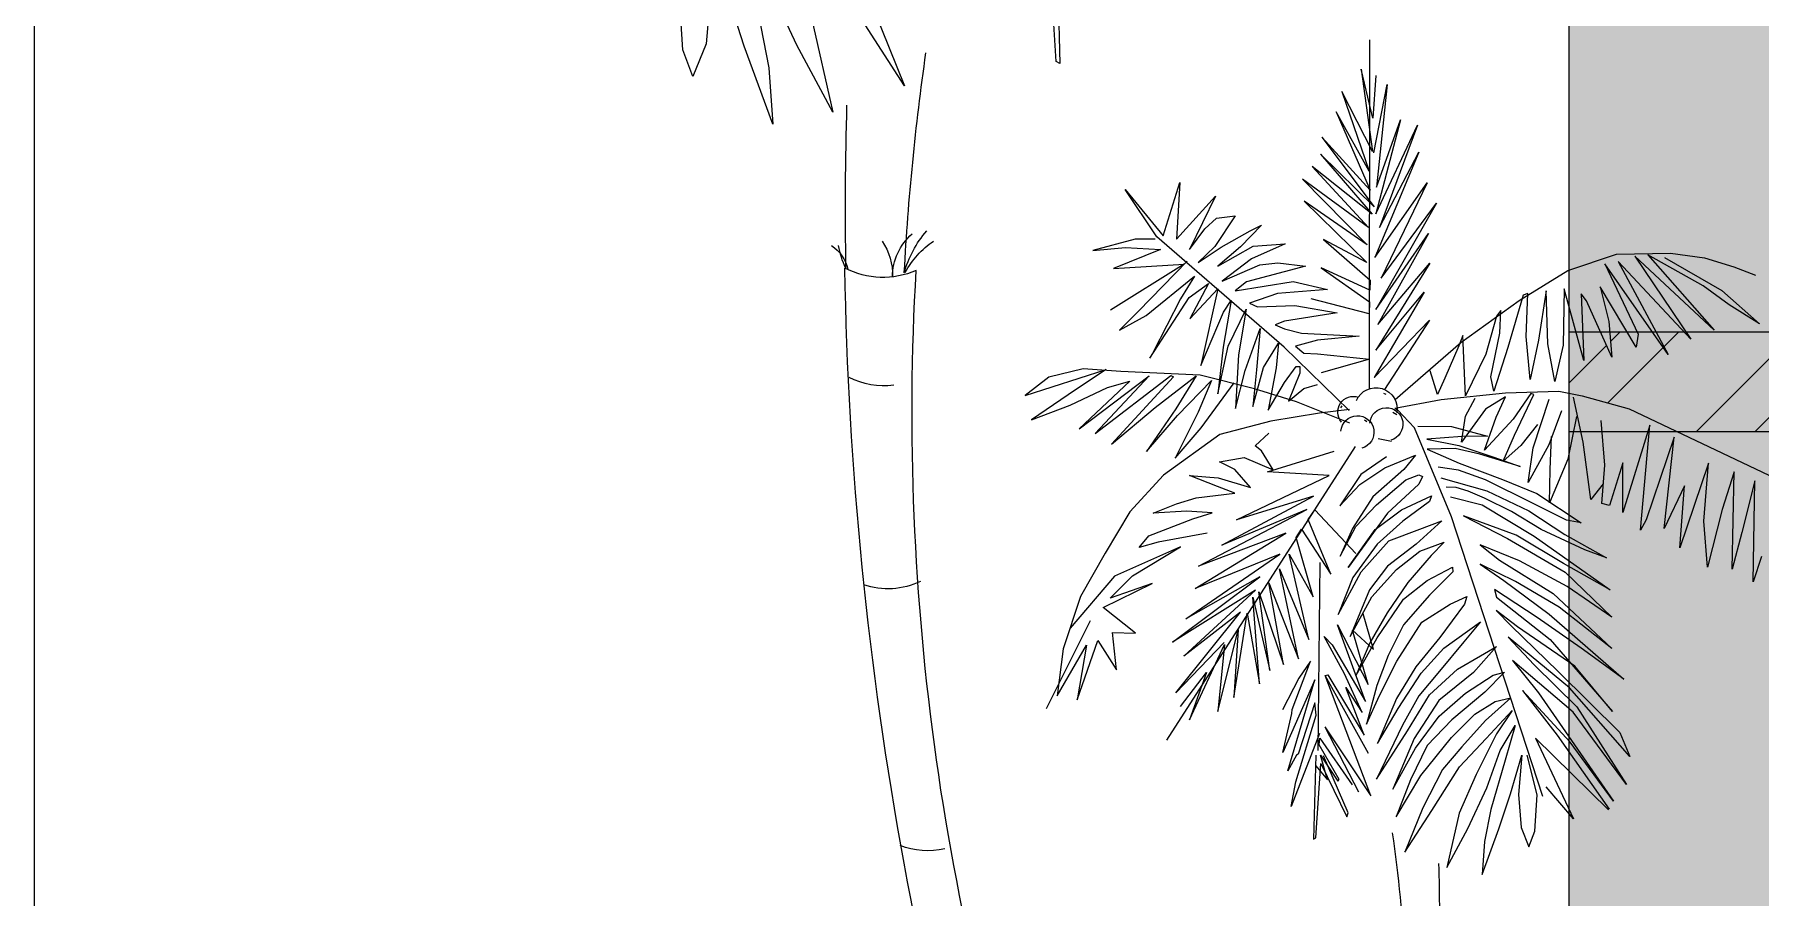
# Model space of a CAD drawing. Header units: inches. Extents: x 17 to 458, y 103 to 566.
# Drawn here: x 16.75 to 21.95, y 240.47 to 243.07 of the extents above; entities that cross this region are included whole.
import ezdxf

# ---------------------------------------------------------------- set-up
doc = ezdxf.new("R2010")
doc.units = ezdxf.units.IN
doc.header["$MEASUREMENT"] = 0
for name, color, linetype in [('PLANT', 100, 'Continuous'), ('TILE', 12, 'Continuous'), ('TREE', 94, 'Continuous')]:
    doc.layers.add(name, color=color, linetype=linetype)

# ---------------------------------------------------------------- blocks, each defined once
blk = doc.blocks.new('A$C6227582D')
at = {"layer": 'TREE'}
for p, q in [((2.587, 6.1387), (2.5763, 5.7082)), ((2.5871, 5.7147), (2.6126, 6.0958)), ((3.3683, 5.7631), (3.4647, 5.9711)), ((3.5269, 5.761), (3.5857, 5.9415)), ((3.6269, 5.938), (3.6418, 5.7675)), ((3.7116, 5.7491), (3.7236, 5.9357)), ((3.1367, 5.8696), (3.0442, 5.6415)), ((3.0442, 5.6415), (3.1827, 5.8559)), ((3.3234, 5.8406), (3.2598, 5.5619)), ((3.4853, 5.8603), (3.453, 5.6954)), ((1.644, 5.7795), (1.6446, 4.7287)), ((3.2598, 5.5619), (3.3683, 5.7631)), ((3.4404, 5.526), (3.5269, 5.761)), ((3.6418, 5.7675), (3.6812, 5.6689)), ((3.6812, 5.6689), (3.7116, 5.7491)), ((1.6244, 5.6721), (1.6344, 5.5437)), ((1.6344, 5.5437), (1.6689, 5.6912)), ((1.6689, 5.6912), (1.6349, 5.4429)), ((2.5763, 5.7082), (2.5871, 5.7147)), ((3.453, 5.6954), (3.4404, 5.526)), ((1.6312, 5.4392), (1.5904, 5.6453)), ((1.5904, 5.6453), (1.6226, 5.3356)), ((1.6349, 5.4429), (1.7271, 5.6245)), ((1.7271, 5.6245), (1.6454, 5.3844)), ((1.7448, 5.5624), (1.6419, 5.3274)), ((1.6454, 5.3844), (1.7448, 5.5624)), ((1.6248, 5.2553), (1.499, 5.5223)), ((1.499, 5.5223), (1.6142, 5.2143)), ((1.6226, 5.3356), (1.5504, 5.5392)), ((1.5504, 5.5392), (1.6248, 5.2553)), ((1.7878, 5.4864), (1.6297, 5.2769)), ((1.6419, 5.3274), (1.7878, 5.4864)), ((1.6142, 5.2143), (1.495, 5.4413)), ((1.495, 5.4413), (1.6282, 5.1246)), ((1.6297, 5.2769), (1.7917, 5.4356)), ((1.7917, 5.4356), (1.6361, 5.2543)), ((1.6361, 5.2543), (1.8171, 5.3986)), ((1.8171, 5.3986), (1.6474, 5.2149)), ((1.6474, 5.2149), (1.8455, 5.3599)), ((1.8455, 5.3599), (1.6509, 5.1624)), ((1.6282, 5.1246), (1.47, 5.3494)), ((1.47, 5.3494), (1.6089, 5.0617)), ((2.2251, 5.1791), (2.1076, 5.3086)), ((2.1076, 5.3086), (2.1862, 5.1481)), ((2.265, 5.1891), (2.2152, 5.3498)), ((2.2152, 5.3498), (2.2251, 5.1791)), ((2.3793, 5.3286), (2.265, 5.1891)), ((2.2848, 5.1861), (2.3793, 5.3286)), ((1.6089, 5.0617), (1.4419, 5.2873)), ((1.4419, 5.2873), (1.6244, 4.9676)), ((1.6509, 5.1624), (1.8404, 5.2933)), ((1.8404, 5.2933), (1.6521, 5.1091)), ((2.0033, 5.2046), (1.969, 5.2214)), ((1.969, 5.2214), (2.0325, 5.1565)), ((2.0902, 5.1554), (2.0033, 5.2046)), ((2.1045, 5.2425), (2.0488, 5.2493)), ((2.0488, 5.2493), (2.1094, 5.1571)), ((2.1397, 5.21), (2.1045, 5.2425)), ((2.1862, 5.1481), (2.1397, 5.21)), ((1.6244, 4.9676), (1.4663, 5.1963)), ((1.4663, 5.1963), (1.6193, 4.9224)), ((1.7821, 5.1784), (1.6422, 5.0559)), ((1.6521, 5.1091), (1.7821, 5.1784)), ((1.9946, 5.1582), (1.8976, 5.1652)), ((1.8976, 5.1652), (1.9994, 5.1201)), ((1.9005, 4.8541), (2.2848, 5.1861)), ((2.1002, 5.0981), (1.9946, 5.1582)), ((2.0325, 5.1565), (2.1002, 5.0981)), ((2.16, 5.1091), (2.0902, 5.1554)), ((2.1094, 5.1571), (2.16, 5.1091)), ((2.3791, 5.1544), (2.2731, 5.1486)), ((2.2731, 5.1486), (2.4151, 5.0913)), ((2.2897, 5.1793), (2.3496, 5.1789)), ((2.3496, 5.1789), (2.4769, 5.1452)), ((2.4769, 5.1452), (2.3791, 5.1544)), ((0.5466, 5.0961), (0.4821, 5.0711)), ((0.6355, 5.1233), (0.5466, 5.0961)), ((0.7559, 5.1245), (0.5831, 5.0243)), ((0.8056, 5.132), (0.6058, 4.9053)), ((0.6058, 4.9053), (0.8452, 5.1284)), ((0.7378, 5.1367), (0.6355, 5.1233)), ((0.6391, 5.0389), (0.8056, 5.132)), ((0.8452, 5.1284), (0.6766, 4.8778)), ((0.6766, 4.8778), (0.8947, 5.1119)), ((0.9005, 5.1339), (0.7378, 5.1367)), ((0.8947, 5.1119), (0.745, 4.8317)), ((0.745, 4.8317), (0.9355, 5.1052)), ((0.9355, 5.1052), (0.8354, 4.8932)), ((1.0468, 5.0855), (0.9005, 5.1339)), ((1.6193, 4.9224), (1.4625, 5.1075)), ((1.4625, 5.1075), (1.6251, 4.8448)), ((1.92, 5.1083), (1.8365, 5.0979)), ((1.8365, 5.0979), (2.0148, 5.0508)), ((1.9743, 5.1024), (1.92, 5.1083)), ((2.0877, 5.0525), (1.9743, 5.1024)), ((1.9994, 5.1201), (2.0877, 5.0525)), ((2.1934, 5.1133), (2.3392, 4.9627)), ((2.4151, 5.0913), (2.2017, 5.1037)), ((2.2017, 5.1037), (2.4243, 4.9651)), ((1.193, 4.9948), (1.0468, 5.0855)), ((1.6422, 5.0559), (1.6427, 5.0262)), ((1.6427, 5.0262), (1.7897, 5.0926)), ((1.7897, 5.0926), (1.6437, 4.9907)), ((1.8738, 5.0523), (1.7702, 5.0275)), ((2.0481, 5.0237), (1.8738, 5.0523)), ((2.0148, 5.0508), (2.0481, 5.0237)), ((2.1285, 5.0458), (2.1845, 4.9395)), ((2.1868, 5.004), (2.1285, 5.0458)), ((2.1705, 5.0679), (2.2133, 4.9994)), ((2.3163, 4.9497), (2.1705, 5.0679)), ((0.5831, 5.0243), (0.4696, 4.9249)), ((0.5607, 4.9816), (0.6391, 5.0389)), ((0.8406, 4.8541), (0.9498, 5.0356)), ((0.9144, 4.8238), (0.9908, 4.9938)), ((0.9498, 5.0356), (0.923, 4.9313)), ((0.9908, 4.9938), (1.007, 5.0144)), ((0.999, 4.8136), (1.0578, 5.0296)), ((1.007, 5.0144), (0.999, 4.8136)), ((1.0578, 5.0296), (1.061, 4.8601)), ((1.107, 4.8638), (1.1122, 5.0238)), ((1.1122, 5.0238), (1.1353, 4.8751)), ((1.1672, 5.0157), (1.1814, 5.0107)), ((1.1725, 4.8867), (1.1672, 5.0157)), ((1.1814, 5.0107), (1.2278, 4.8527)), ((1.3691, 4.8684), (1.193, 4.9948)), ((1.6251, 4.8448), (1.4791, 5.0202)), ((1.4791, 5.0202), (1.6302, 4.7631)), ((1.6437, 4.9907), (1.6452, 4.955)), ((1.6452, 4.955), (1.8196, 5)), ((1.7702, 5.0275), (1.9215, 5.0157)), ((1.9215, 5.0157), (2.005, 4.9862)), ((2.0841, 4.9592), (2.0607, 4.9947)), ((2.0607, 4.9947), (2.085, 4.8539)), ((2.1845, 4.9395), (2.1007, 5.0297)), ((2.1007, 5.0297), (2.1516, 4.7987)), ((2.3054, 4.8215), (2.1868, 5.004)), ((2.2133, 4.9994), (2.2953, 4.839)), ((0.4696, 4.9249), (0.5607, 4.9816)), ((1.2484, 4.9644), (1.2617, 4.9477)), ((1.2514, 4.8958), (1.2484, 4.9644)), ((1.2617, 4.9477), (1.2932, 4.8333)), ((1.8689, 4.9799), (1.7413, 4.9576)), ((1.7413, 4.9576), (1.8996, 4.932)), ((1.9814, 4.9755), (1.8689, 4.9799)), ((2.005, 4.9862), (1.9814, 4.9755)), ((2.0691, 4.8569), (2.015, 4.9688)), ((2.015, 4.9688), (2.0382, 4.8312)), ((2.1516, 4.7987), (2.0841, 4.9592)), ((2.3964, 4.9056), (2.3163, 4.9497)), ((2.3392, 4.9627), (2.3964, 4.9056)), ((0.8354, 4.8932), (0.8406, 4.8541)), ((0.923, 4.9313), (0.9144, 4.8238)), ((1.1606, 4.7571), (1.1725, 4.8867)), ((1.2785, 4.7645), (1.2514, 4.8958)), ((1.3545, 4.7079), (1.3634, 4.8888)), ((1.3634, 4.8888), (1.3752, 4.8581)), ((1.6302, 4.7631), (1.4628, 4.9359)), ((1.4628, 4.9359), (1.5992, 4.7266)), ((1.8483, 4.8966), (1.675, 4.8872)), ((1.675, 4.8872), (1.8001, 4.8748)), ((1.8999, 4.9097), (1.8483, 4.8966)), ((1.8996, 4.932), (1.9283, 4.921)), ((1.9283, 4.921), (1.8999, 4.9097)), ((2.0187, 4.7834), (1.9732, 4.9104)), ((1.9732, 4.9104), (1.9843, 4.7863)), ((1.061, 4.8601), (1.0857, 4.7508)), ((1.0857, 4.7508), (1.107, 4.8638)), ((1.1353, 4.8751), (1.1606, 4.7571)), ((1.2278, 4.8527), (1.27, 4.7217)), ((1.5666, 4.6961), (1.3691, 4.8684)), ((1.3752, 4.8581), (1.4167, 4.7606)), ((1.8005, 4.834), (1.6435, 4.8175)), ((1.7051, 4.6635), (1.9005, 4.8541)), ((1.8001, 4.8748), (1.867, 4.8573)), ((1.8421, 4.8361), (1.8005, 4.834)), ((1.867, 4.8573), (1.8421, 4.8361)), ((1.9633, 4.7925), (1.9176, 4.8661)), ((1.9176, 4.8661), (1.9249, 4.7915)), ((2.1003, 4.7136), (2.0691, 4.8569)), ((2.085, 4.8539), (2.1003, 4.7136)), ((1.2932, 4.8333), (1.3545, 4.7079)), ((1.439, 4.7112), (1.4616, 4.7827)), ((1.6435, 4.8175), (1.7897, 4.7766)), ((1.8535, 4.7964), (1.8534, 4.7754)), ((1.8652, 4.7955), (1.8535, 4.7964)), ((1.9002, 4.7481), (1.8652, 4.7955)), ((1.9249, 4.7915), (1.9493, 4.6646)), ((1.9955, 4.6758), (1.9633, 4.7925)), ((1.9843, 4.7863), (1.9955, 4.6758)), ((2.0476, 4.6692), (2.0187, 4.7834)), ((2.0382, 4.8312), (2.0476, 4.6692)), ((2.3926, 4.7813), (2.506, 4.7886)), ((2.4369, 4.7868), (2.5291, 4.7256)), ((2.6806, 4.7089), (2.4369, 4.7868)), ((2.506, 4.7886), (2.6093, 4.7636)), ((1.27, 4.7217), (1.2785, 4.7645)), ((1.4167, 4.7606), (1.439, 4.7112)), ((1.8418, 4.7301), (1.8004, 4.7419)), ((1.8877, 4.6914), (1.8418, 4.7301)), ((1.8534, 4.7754), (1.8877, 4.6914)), ((1.9493, 4.6646), (1.9002, 4.7481)), ((1.9905, 4.7288), (2.1542, 4.77)), ((2.1512, 4.6108), (2.0515, 4.7466)), ((2.1199, 4.7542), (2.1594, 4.6585)), ((2.2217, 4.648), (2.1199, 4.7542)), ((2.1542, 4.77), (2.3926, 4.7813)), ((2.166, 4.7678), (2.227, 4.6686)), ((2.2889, 4.6725), (2.166, 4.7678)), ((2.2418, 4.7684), (2.2344, 4.7643)), ((2.2344, 4.7643), (2.421, 4.562)), ((2.4705, 4.5942), (2.2418, 4.7684)), ((2.5178, 4.6083), (2.3079, 4.7676)), ((2.3079, 4.7676), (2.4705, 4.5942)), ((2.4334, 4.733), (2.3656, 4.7519)), ((2.3656, 4.7519), (2.5178, 4.6083)), ((2.5454, 4.679), (2.4334, 4.733)), ((2.6093, 4.7636), (2.6806, 4.7089)), ((1.0039, 4.7072), (0.8617, 4.6685)), ((1.0004, 4.5678), (1.0299, 4.7039)), ((1.0735, 4.7216), (1.0039, 4.7072)), ((1.2344, 4.7168), (1.0735, 4.7216)), ((1.1507, 4.5506), (1.103, 4.6971)), ((1.1491, 4.7118), (1.158, 4.7149)), ((1.2069, 4.5891), (1.1491, 4.7118)), ((1.158, 4.7149), (1.2109, 4.6378)), ((1.4282, 4.6964), (1.2344, 4.7168)), ((1.2626, 4.6434), (1.2348, 4.7045)), ((1.2348, 4.7045), (1.2951, 4.6673)), ((1.3549, 4.6459), (1.3258, 4.7004)), ((1.5679, 4.67), (1.4282, 4.6964)), ((1.567, 4.6955), (1.5666, 4.6961)), ((1.5933, 4.7111), (1.601, 4.7143)), ((1.7033, 4.6253), (1.8635, 4.6894)), ((1.8635, 4.6894), (1.9905, 4.7288)), ((2.5291, 4.7256), (2.6617, 4.6351)), ((2.6617, 4.6351), (2.5454, 4.679)), ((0.8617, 4.6685), (0.4416, 4.4683)), ((0.9349, 4.499), (0.9462, 4.6334)), ((1.0204, 4.6458), (1.0467, 4.5168)), ((1.0653, 4.6626), (1.1036, 4.5605)), ((1.2109, 4.6378), (1.2975, 4.5437)), ((1.2975, 4.5437), (1.2626, 4.6434)), ((1.2951, 4.6673), (1.3671, 4.568)), ((1.3671, 4.568), (1.3549, 4.6459)), ((1.5422, 4.6477), (1.5088, 4.6112)), ((1.5586, 4.6649), (1.5422, 4.6477)), ((1.5677, 4.6697), (1.5586, 4.6649)), ((1.562, 4.6508), (1.5734, 4.6578)), ((1.6524, 4.6289), (1.6589, 4.6343)), ((1.7043, 4.6667), (1.7948, 4.6554)), ((1.7277, 4.6777), (1.7308, 4.6718)), ((1.7948, 4.6554), (1.9409, 4.6318)), ((1.9409, 4.6318), (2.0945, 4.591)), ((2.1594, 4.6585), (2.2293, 4.5198)), ((2.3153, 4.5399), (2.2217, 4.648)), ((2.227, 4.6686), (2.3153, 4.5399)), ((2.421, 4.562), (2.2889, 4.6725)), ((0.7564, 4.3082), (0.7261, 4.5827)), ((0.7261, 4.5827), (0.8107, 4.3337)), ((0.8277, 4.3033), (0.7993, 4.6193)), ((0.7993, 4.6193), (0.8815, 4.3559)), ((1.0999, 4.4856), (1.0963, 4.5853)), ((1.1385, 4.621), (1.1881, 4.5577)), ((1.2419, 4.5104), (1.2069, 4.5891)), ((1.3967, 4.6157), (1.2886, 4.5864)), ((1.2886, 4.5864), (1.3652, 4.5848)), ((1.3652, 4.5848), (1.471, 4.577)), ((1.471, 4.577), (1.3754, 4.5585)), ((1.4984, 4.6164), (1.3967, 4.6157)), ((1.3974, 4.3433), (1.5088, 4.6112)), ((1.5779, 4.5698), (1.6179, 4.5785)), ((1.9883, 4.5574), (1.9476, 4.5954)), ((2.0945, 4.591), (2.2642, 4.4687)), ((2.2293, 4.5198), (2.1512, 4.6108)), ((0.9772, 4.3954), (1.0004, 4.5678)), ((1.1036, 4.5605), (1.1658, 4.4465)), ((1.1658, 4.4465), (1.1507, 4.5506)), ((1.1881, 4.5577), (1.2419, 4.5104)), ((1.1902, 4.4948), (1.3114, 4.5322)), ((1.27, 4.5227), (1.1902, 4.4948)), ((1.3754, 4.5585), (1.27, 4.5227)), ((1.3114, 4.5322), (1.3864, 4.5485)), ((1.4705, 4.547), (1.3744, 4.5045)), ((1.3864, 4.5485), (1.4705, 4.547)), ((1.5973, 4.4903), (1.5051, 4.5292)), ((1.5051, 4.5292), (1.5404, 4.4854)), ((1.5931, 4.5237), (1.6701, 4.471)), ((2.2543, 3.6709), (1.6864, 4.5551)), ((1.9514, 4.4789), (1.7505, 4.5408)), ((1.934, 4.4848), (1.9689, 4.5417)), ((2.0217, 4.5218), (1.934, 4.4848)), ((1.9689, 4.5417), (1.9883, 4.5574)), ((2.0958, 4.509), (2.0217, 4.5218)), ((0.5514, 4.1858), (0.5461, 4.4785)), ((0.5461, 4.4785), (0.582, 4.3656)), ((0.6368, 4.33), (0.6227, 4.5053)), ((0.6227, 4.5053), (0.7097, 4.2496)), ((0.8815, 4.3559), (0.8812, 4.5062)), ((0.8812, 4.5062), (0.9213, 4.3773)), ((0.9439, 4.3838), (0.9349, 4.499)), ((1.0467, 4.5168), (1.1015, 4.3856)), ((1.1015, 4.3856), (1.0999, 4.4856)), ((1.3744, 4.5045), (1.2438, 4.4552)), ((1.295, 4.4543), (1.3756, 4.4839)), ((1.3756, 4.4839), (1.4371, 4.493)), ((1.5404, 4.4854), (1.634, 4.4037)), ((1.6732, 4.4408), (1.5973, 4.4903)), ((1.6701, 4.471), (1.7332, 4.3761)), ((1.7656, 4.4679), (1.9514, 4.4789)), ((2.0024, 4.4316), (2.0494, 4.4853)), ((2.0494, 4.4853), (2.0958, 4.509)), ((0.4891, 4.1476), (0.4833, 4.4516)), ((0.4833, 4.4516), (0.5228, 4.2962)), ((0.7097, 4.2496), (0.6953, 4.4362)), ((0.6953, 4.4362), (0.7564, 4.3082)), ((0.9408, 4.4424), (0.9772, 4.3954)), ((1.2438, 4.4552), (1.1399, 4.4139)), ((1.1507, 4.3829), (1.295, 4.4543)), ((1.2903, 4.4218), (1.1646, 4.3614)), ((1.4287, 4.4602), (1.2903, 4.4218)), ((1.2981, 4.3996), (1.3467, 4.4201)), ((1.3467, 4.4201), (1.3825, 4.4316)), ((1.3825, 4.4316), (1.4135, 4.4325)), ((1.4951, 4.4695), (1.4843, 4.4647)), ((1.4843, 4.4647), (1.4951, 4.4411)), ((1.535, 4.4551), (1.4951, 4.4695)), ((1.4951, 4.4411), (1.59, 4.3545)), ((1.6224, 4.3797), (1.535, 4.4551)), ((1.7332, 4.3761), (1.6732, 4.4408)), ((2.0443, 4.3346), (1.7656, 4.4679)), ((2.0993, 4.4605), (2.0024, 4.4316)), ((2.0492, 4.4145), (2.1021, 4.4341)), ((2.1864, 4.4675), (2.0993, 4.4605)), ((2.1021, 4.4341), (2.1864, 4.4675)), ((2.2642, 4.4687), (2.3653, 4.3584)), ((0.9213, 4.3773), (0.9439, 4.3838)), ((1.1399, 4.4139), (1.0067, 4.3251)), ((1.0512, 4.3331), (1.1507, 4.3829)), ((1.3051, 4.3796), (1.1478, 4.2845)), ((1.2161, 4.3595), (1.2981, 4.3996)), ((1.3997, 4.4038), (1.3051, 4.3796)), ((1.4574, 4.4066), (1.4632, 4.3898)), ((1.5477, 4.3646), (1.4574, 4.4066)), ((1.4632, 4.3898), (1.5439, 4.3299)), ((1.685, 4.3145), (1.6224, 4.3797)), ((1.634, 4.4037), (1.6948, 4.308)), ((2.0891, 4.2578), (1.8124, 4.4058)), ((1.8124, 4.4058), (2.0443, 4.3346)), ((2.1661, 4.4006), (2.0492, 4.4145)), ((2.2247, 4.3824), (2.1661, 4.4006)), ((2.2958, 4.3539), (2.2247, 4.3824)), ((0.582, 4.3656), (0.6264, 4.1921)), ((0.6264, 4.1921), (0.6368, 4.33)), ((0.8107, 4.3337), (0.8277, 4.3033)), ((1.0067, 4.3251), (1.0512, 4.3331)), ((1.1646, 4.3614), (1.0553, 4.2898)), ((1.1216, 3.5015), (1.3974, 4.3433)), ((1.1272, 4.305), (1.2161, 4.3595)), ((1.2028, 4.2877), (1.3614, 4.3467)), ((1.3614, 4.3467), (1.2287, 4.2779)), ((1.4927, 4.3056), (1.4265, 4.3311)), ((1.4265, 4.3311), (1.5033, 4.2609)), ((1.5439, 4.3299), (1.6213, 4.261)), ((1.6271, 4.3053), (1.5477, 4.3646)), ((1.59, 4.3545), (1.7084, 4.1908)), ((1.7323, 4.2251), (1.685, 4.3145)), ((1.8081, 4.3644), (1.6856, 4.2323)), ((1.7608, 4.1705), (1.8287, 4.3351)), ((1.8287, 4.3351), (1.8081, 4.3644)), ((2.1587, 4.1944), (1.8325, 4.3649)), ((1.8325, 4.3649), (2.0891, 4.2578)), ((2.1174, 4.3548), (2.1939, 4.3606)), ((2.1759, 4.3369), (2.1174, 4.3548)), ((2.3081, 4.2861), (2.1759, 4.3369)), ((2.1939, 4.3606), (2.2958, 4.3539)), ((2.3653, 4.3584), (2.4397, 4.234)), ((0.5228, 4.2962), (0.5514, 4.1858)), ((1.1478, 4.2845), (0.919, 4.1238)), ((1.0553, 4.2898), (0.9305, 4.2199)), ((0.9953, 4.2439), (1.1272, 4.305)), ((1.2287, 4.2779), (1.0552, 4.1764)), ((1.0595, 4.2028), (1.2028, 4.2877)), ((1.492, 4.2395), (1.419, 4.2673)), ((1.419, 4.2673), (1.4582, 4.2263)), ((1.5855, 4.2708), (1.4927, 4.3056)), ((1.6694, 4.1772), (1.5855, 4.2708)), ((1.7084, 4.1908), (1.6271, 4.3053)), ((1.6948, 4.308), (1.7323, 4.2251)), ((1.8488, 4.3057), (1.7608, 4.1705)), ((1.8136, 4.1024), (1.8652, 4.281)), ((1.8652, 4.281), (1.8488, 4.3057)), ((2.1686, 4.127), (1.8963, 4.2941)), ((1.8963, 4.2941), (2.1587, 4.1944)), ((2.1325, 4.2944), (2.2799, 4.2673)), ((2.2799, 4.2673), (2.338, 4.2504)), ((2.338, 4.2504), (2.3081, 4.2861)), ((0.4637, 4.2233), (0.4891, 4.1476)), ((0.9305, 4.2199), (0.9953, 4.2439)), ((1.049, 4.133), (1.1925, 4.2105)), ((1.2524, 4.213), (1.0913, 4.1119)), ((1.1925, 4.2105), (1.3112, 4.2584)), ((1.3112, 4.2584), (1.2524, 4.213)), ((1.4582, 4.2263), (1.5288, 4.1454)), ((1.5624, 4.1846), (1.492, 4.2395)), ((1.5033, 4.2609), (1.5896, 4.1951)), ((1.6213, 4.261), (1.694, 4.1609)), ((1.8856, 4.2309), (1.8136, 4.1024)), ((1.8266, 3.9742), (1.8856, 4.2309)), ((2.1971, 4.0361), (1.9141, 4.2308)), ((1.9141, 4.2308), (2.1686, 4.127)), ((2.3577, 4.1656), (2.2128, 4.2528)), ((2.2128, 4.2528), (2.4118, 4.1645)), ((2.4397, 4.234), (2.5142, 4.1033)), ((1.0552, 4.1764), (0.9144, 4.0411)), ((0.919, 4.1238), (1.0595, 4.2028)), ((1.2041, 4.1488), (1.3103, 4.2009)), ((1.3103, 4.2009), (1.2392, 4.1512)), ((1.3943, 4.1915), (1.3931, 4.1776)), ((1.3931, 4.1776), (1.4634, 4.1077)), ((1.4707, 4.1511), (1.3943, 4.1915)), ((1.637, 4.1022), (1.5624, 4.1846)), ((1.5896, 4.1951), (1.6444, 4.1237)), ((1.738, 4.0494), (1.6694, 4.1772)), ((1.694, 4.1609), (1.738, 4.0494)), ((1.7986, 3.6391), (1.7921, 4.2055)), ((1.9154, 4.1867), (1.8266, 3.9742)), ((1.8581, 3.9154), (1.9154, 4.1867)), ((2.2375, 3.9657), (1.9742, 4.1628)), ((1.9742, 4.1628), (2.1971, 4.0361)), ((2.4251, 4.0981), (2.3577, 4.1656)), ((2.4118, 4.1645), (2.545, 4.0082)), ((1.0913, 4.1119), (0.9138, 3.9464)), ((0.9144, 4.0411), (1.049, 4.133)), ((1.0733, 4.0707), (1.2041, 4.1488)), ((1.2392, 4.1512), (1.103, 4.0498)), ((1.1388, 4.04), (1.2673, 4.1247)), ((1.2673, 4.1247), (1.2615, 4.1017)), ((1.4634, 4.1077), (1.542, 4.0182)), ((1.5414, 4.0951), (1.4707, 4.1511)), ((1.5288, 4.1454), (1.5907, 4.0537)), ((1.6444, 4.1237), (1.7024, 3.9833)), ((1.9466, 4.1444), (1.8581, 3.9154)), ((1.903, 3.8982), (1.9466, 4.1444)), ((1.9774, 4.1173), (1.903, 3.8982)), ((1.9443, 3.8807), (1.9774, 4.1173)), ((2.2034, 3.9238), (1.9875, 4.1226)), ((1.9875, 4.1226), (2.2375, 3.9657)), ((2.4464, 4.0697), (2.2987, 4.1424)), ((2.2987, 4.1424), (2.4251, 4.0981)), ((0.9138, 3.9464), (1.0733, 4.0707)), ((1.2615, 4.1017), (1.0996, 3.974)), ((1.1982, 4.0124), (1.2623, 4.0608)), ((1.2623, 4.0608), (1.2171, 4.0151)), ((1.3506, 4.103), (1.3574, 4.0805)), ((1.4007, 4.0807), (1.3506, 4.103)), ((1.3574, 4.0805), (1.4324, 3.9799)), ((1.486, 4.026), (1.4007, 4.0807)), ((1.6206, 3.9785), (1.5414, 4.0951)), ((1.7024, 3.9833), (1.637, 4.1022)), ((1.995, 4.1018), (1.9443, 3.8807)), ((1.9751, 3.84), (1.995, 4.1018)), ((2.227, 3.8129), (2.0326, 4.0562)), ((2.0326, 4.0562), (2.2034, 3.9238)), ((2.3485, 3.9928), (2.4464, 4.0697)), ((2.5142, 4.1033), (2.5667, 3.9461)), ((1.103, 4.0498), (0.8778, 3.8542)), ((1.0068, 3.9479), (1.1388, 4.04)), ((1.0258, 3.8935), (1.1982, 4.0124)), ((1.2171, 4.0151), (1.0761, 3.8777)), ((1.4197, 3.9481), (1.3101, 4.0267)), ((1.3101, 4.0267), (1.3598, 3.9669)), ((1.562, 3.9082), (1.486, 4.026)), ((1.542, 4.0182), (1.5881, 3.9259)), ((1.5907, 4.0537), (1.6431, 3.964)), ((1.6322, 3.9442), (1.6631, 4.0509)), ((1.695, 4.0024), (1.6322, 3.9442)), ((1.7407, 4.0183), (1.6478, 3.8387)), ((1.6478, 3.8387), (1.695, 4.0024)), ((1.656, 3.7868), (1.7407, 4.0183)), ((2.012, 4.0527), (1.9751, 3.84)), ((2.0523, 3.7993), (2.012, 4.0527)), ((2.1007, 3.7566), (2.0399, 4.0028)), ((2.0399, 4.0028), (2.0523, 3.7993)), ((2.4853, 4.0296), (2.6178, 3.7646)), ((1.0996, 3.974), (0.9119, 3.7566)), ((1.0412, 3.8281), (1.2266, 3.9811)), ((1.2266, 3.9811), (1.1486, 3.898)), ((1.3099, 3.9246), (1.2615, 3.9524)), ((1.2615, 3.9524), (1.3309, 3.8747)), ((1.3598, 3.9669), (1.4332, 3.8781)), ((1.4324, 3.9799), (1.5042, 3.8916)), ((1.6854, 3.8643), (1.6206, 3.9785)), ((1.6431, 3.964), (1.6854, 3.8643)), ((1.7568, 3.9579), (1.656, 3.7868)), ((1.719, 3.87), (1.7805, 3.9825)), ((1.7805, 3.9825), (1.7568, 3.9579)), ((2.1857, 3.7319), (2.0803, 3.9592)), ((2.0803, 3.9592), (2.1007, 3.7566)), ((2.0813, 3.9644), (2.227, 3.8129)), ((2.4176, 3.9945), (2.3485, 3.9928)), ((2.4059, 3.8824), (2.4176, 3.9945)), ((2.4623, 3.9704), (2.4059, 3.8824)), ((2.5246, 3.792), (2.4623, 3.9704)), ((2.4957, 3.9572), (2.5246, 3.792)), ((2.5841, 3.804), (2.4957, 3.9572)), ((0.8778, 3.8542), (1.0068, 3.9479)), ((1.0306, 3.7548), (1.2138, 3.9109)), ((1.2138, 3.9109), (1.1348, 3.8136)), ((1.3789, 3.884), (1.3099, 3.9246)), ((1.4884, 3.8726), (1.4197, 3.9481)), ((1.6139, 3.8055), (1.562, 3.9082)), ((1.5881, 3.9259), (1.6221, 3.8358)), ((1.877, 3.7635), (1.8214, 3.9083)), ((1.8214, 3.9083), (1.8568, 3.857)), ((2.5667, 3.9461), (2.5841, 3.804)), ((1.0761, 3.8777), (0.8904, 3.6933)), ((0.9119, 3.7566), (1.0258, 3.8935)), ((1.1486, 3.898), (1.02, 3.7709)), ((1.2716, 3.8664), (1.2375, 3.8755)), ((1.2375, 3.8755), (1.2969, 3.8155)), ((1.3553, 3.8121), (1.2716, 3.8664)), ((1.3309, 3.8747), (1.4351, 3.7903)), ((1.4629, 3.8075), (1.3789, 3.884)), ((1.4332, 3.8781), (1.4951, 3.8038)), ((1.558, 3.7661), (1.4884, 3.8726)), ((1.5042, 3.8916), (1.5623, 3.7964)), ((1.6395, 3.5027), (1.7777, 3.8656)), ((1.6472, 3.6309), (1.7777, 3.8656)), ((1.7695, 3.8678), (1.6605, 3.6853)), ((1.6662, 3.7545), (1.719, 3.87)), ((1.7777, 3.8656), (1.7695, 3.8678)), ((1.8894, 3.5788), (1.8086, 3.8526)), ((1.8086, 3.8526), (1.9049, 3.634)), ((1.8568, 3.857), (1.9062, 3.7624)), ((2.2128, 3.772), (2.1351, 3.8746)), ((2.1351, 3.8746), (2.1857, 3.7319)), ((0.8597, 3.6214), (1.0412, 3.8281)), ((1.1348, 3.8136), (0.9092, 3.487)), ((1.0398, 3.6645), (1.1832, 3.8206)), ((1.1832, 3.8206), (1.0786, 3.6855)), ((1.2659, 3.7873), (1.2184, 3.798)), ((1.2184, 3.798), (1.2944, 3.7301)), ((1.2969, 3.8155), (1.3958, 3.7318)), ((1.4343, 3.7427), (1.3553, 3.8121)), ((1.5293, 3.6988), (1.4629, 3.8075)), ((1.4951, 3.8038), (1.5447, 3.7156)), ((1.5623, 3.7964), (1.6197, 3.6608)), ((1.6533, 3.7184), (1.6139, 3.8055)), ((1.6221, 3.8358), (1.6533, 3.7184)), ((1.6605, 3.6853), (1.7149, 3.8288)), ((1.7149, 3.8288), (1.6662, 3.7545)), ((1.02, 3.7709), (0.8704, 3.537)), ((0.8704, 3.537), (1.0306, 3.7548)), ((1.2925, 3.6757), (1.2142, 3.7603)), ((1.2142, 3.7603), (1.2613, 3.6897)), ((1.3266, 3.7488), (1.2659, 3.7873)), ((1.3969, 3.6788), (1.3266, 3.7488)), ((1.5052, 3.6467), (1.4343, 3.7427)), ((1.4351, 3.7903), (1.509, 3.6754)), ((1.6197, 3.6608), (1.558, 3.7661)), ((1.8047, 3.7457), (1.8081, 3.7828)), ((1.8661, 3.5457), (1.8047, 3.7457)), ((1.8081, 3.7828), (1.859, 3.6282)), ((1.8777, 3.7514), (1.877, 3.7635)), ((1.9049, 3.634), (1.8777, 3.7514)), ((0.8904, 3.6933), (0.8597, 3.6214)), ((1.2502, 3.64), (1.2052, 3.7149)), ((1.2052, 3.7149), (1.2358, 3.6101)), ((1.2944, 3.7301), (1.3659, 3.6506)), ((1.3958, 3.7318), (1.4702, 3.6543)), ((1.6225, 3.5533), (1.5293, 3.6988)), ((1.5447, 3.7156), (1.6225, 3.5533)), ((1.7781, 3.7112), (1.6395, 3.5027)), ((1.7781, 3.7112), (1.6772, 3.5156)), ((1.7941, 3.6908), (1.8795, 3.4714)), ((0.9092, 3.487), (1.0398, 3.6645)), ((1.0786, 3.6855), (0.9226, 3.4629)), ((0.9246, 3.4607), (1.1439, 3.6763)), ((1.1439, 3.6763), (1.0298, 3.4334)), ((1.2908, 3.5269), (1.2502, 3.64)), ((1.2613, 3.6897), (1.323, 3.567)), ((1.3731, 3.5905), (1.2925, 3.6757)), ((1.3659, 3.6506), (1.4246, 3.5826)), ((1.4893, 3.564), (1.3969, 3.6788)), ((1.4702, 3.6543), (1.5201, 3.5513)), ((1.5735, 3.5227), (1.5052, 3.6467)), ((1.509, 3.6754), (1.5735, 3.5227)), ((1.7939, 3.6769), (1.6965, 3.5358)), ((1.7356, 3.552), (1.796, 3.6567)), ((1.796, 3.6567), (1.7939, 3.6769)), ((1.1389, 3.5061), (1.1694, 3.6252)), ((1.2198, 3.5095), (1.1855, 3.6259)), ((1.1855, 3.6259), (1.1956, 3.5075)), ((1.2358, 3.6101), (1.2787, 3.4619)), ((1.4563, 3.4593), (1.3731, 3.5905)), ((1.7084, 3.4519), (1.7827, 3.6236)), ((1.7909, 3.6001), (1.7126, 3.4398)), ((1.792, 3.6254), (1.7397, 3.5474)), ((1.7709, 3.5508), (1.792, 3.6254)), ((1.8059, 3.5929), (1.7709, 3.5508)), ((1.8059, 3.3765), (1.7909, 3.6001)), ((1.8059, 3.6253), (1.8122, 3.3726)), ((1.859, 3.6282), (1.8637, 3.6259)), ((1.8637, 3.6259), (1.8894, 3.5788)), ((1.323, 3.567), (1.3738, 3.4504)), ((1.4246, 3.5826), (1.4833, 3.4674)), ((1.5641, 3.4398), (1.4893, 3.564)), ((1.5201, 3.5513), (1.5641, 3.4398)), ((1.7397, 3.5474), (1.7356, 3.552)), ((1.8795, 3.4714), (1.8661, 3.5457)), ((1.0298, 3.4334), (1.1123, 3.5302)), ((1.1459, 3.3966), (1.1389, 3.5061)), ((1.1956, 3.5075), (1.1869, 3.4074)), ((1.2543, 3.4036), (1.2198, 3.5095)), ((1.3474, 3.4049), (1.2908, 3.5269)), ((1.2787, 3.4619), (1.2977, 3.3651)), ((1.3738, 3.4504), (1.4111, 3.2868)), ((1.5376, 3.3335), (1.4563, 3.4593)), ((1.4833, 3.4674), (1.5376, 3.3335)), ((1.7126, 3.4398), (1.7084, 3.4519)), ((1.1638, 3.3496), (1.1459, 3.3966)), ((1.1869, 3.4074), (1.1638, 3.3496)), ((1.3051, 3.2657), (1.2543, 3.4036)), ((1.4111, 3.2868), (1.3474, 3.4049)), ((1.2977, 3.3651), (1.3051, 3.2657)), ((1.8122, 3.3726), (1.8059, 3.3765))]:
    blk.add_line(p, q, dxfattribs=at)
for centre, radius, start, end in [((-4.3833, 4.6793), 7.4389, 3.08554, 8.19908), ((-7.8048, 5.2693), 11.0268, 359.06895, 1.63123), ((2.743, 4.9971), 0.3125, 14.9151, 41.4567), ((2.8059, 4.9518), 0.2682, 28.34, 55.7097), ((2.9057, 5.0647), 0.1746, 0.4796, 48.4603), ((3.2697, 5.0696), 0.1895, 146.6876, 181.0316), ((3.3258, 5.0649), 0.1134, 122.8008, 167.8205), ((2.9558, 5.2132), 0.2921, 335.3535, 349.6095), ((-7.794, 5.2848), 11.0196, 340.24827, 358.99764), ((-4.432, 4.6564), 7.4534, 340.58538, 3.29918), ((3.1095, 5.312), 0.2479, 246.098, 297.4722), ((1.6247, 4.6679), 0.064, 23.2009, 190.3905), ((3.1068, 4.9647), 0.2269, 262.4075, 297.3512), ((1.6923, 4.6588), 0.0471, 320.3561, 107.859), ((1.5931, 4.6221), 0.0498, 4.0734, 254.6165), ((1.6802, 4.5979), 0.0498, 4.0734, 254.6165), ((3.0938, 4.3534), 0.2269, 244.5203, 288.8597), ((5.8969, 2.7688), 4.366, 171.8009, 176.9145), ((2.9749, 3.5647), 0.2269, 256.8181, 291.3672), ((7.905, 3.115), 6.4717, 178.36877, 180.93105)]:
    blk.add_arc(centre, radius, start, end, dxfattribs=at)
blk = doc.blocks.new('A$C0C57033E')
at = {"layer": 'PLANT'}
blk.add_blockref('A$C6227582D', (0, 0), dxfattribs=at)
blk = doc.blocks.new('A$C43726D92')
at = {"layer": 'PLANT', "xscale": -1}
blk.add_blockref('A$C0C57033E', (5.664, 0), dxfattribs=at)

msp = doc.modelspace()

# ---------------------------------------------------------------- hatches: boundary and pattern name
at = {"lineweight": 0, "true_color": 0xfeeab9}
h = msp.add_hatch(color=254, dxfattribs=at)
h.dxf.hatch_style = 1
h.paths.add_polyline_path([(21.37465, 246.17185), (21.37465, 242.17185), (53.37465, 242.17185), (53.37465, 246.17185)])
h.paths.add_polyline_path([(51.17465, 242.37185), (22.17465, 242.37185), (22.17465, 245.97185), (51.17465, 245.97185)], flags=16)
h.paths.add_polyline_path([(53.37465, 241.87185), (21.37465, 241.87185), (21.37465, 237.87185), (53.37465, 237.87185)])
h.paths.add_polyline_path([(51.17465, 238.07185), (22.17465, 238.07185), (22.17465, 241.67185), (51.17465, 241.67185)], flags=16)
at = {"lineweight": 0, "true_color": 0xcd6928}
h = msp.add_hatch(color=32, dxfattribs=at)
h.dxf.hatch_style = 1
h.paths.add_polyline_path([(53.37465, 242.17185), (21.37465, 242.17185), (21.37465, 241.87185), (53.37465, 241.87185)])
at = {"lineweight": 0, "true_color": 0xf8d731}
h = msp.add_hatch(dxfattribs=at)
h.set_pattern_fill('ANSI32', color=40)
h.set_pattern_definition([(45, (-94.7438, 221.89033), (-0.265165, 0.265165), []), (45, (-94.56704, 221.89033), (-0.265165, 0.265165), [])])
h.paths.add_polyline_path([(53.37465, 237.87185), (21.37465, 237.87185), (21.37465, 237.27185), (53.37465, 237.27185)])
h.paths.add_polyline_path([(53.37465, 242.17185), (21.72547, 242.17185), (21.74039, 242.14969), (21.71974, 242.17185), (21.63553, 242.17185), (21.67201, 242.10358), (21.62446, 242.17185), (21.58244, 242.17185), (21.57642, 242.12599), (21.5488, 242.17185), (21.49644, 242.17185), (21.50254, 242.09567), (21.46832, 242.17185), (21.41449, 242.17185), (21.41793, 242.08545), (21.39441, 242.17185), (21.37465, 242.17185), (21.37465, 241.98703), (21.41308, 241.97909), (21.55523, 241.9404), (21.69905, 241.87185), (53.37465, 241.87185)])

# ---------------------------------------------------------------- linework, layer by layer
at = {"lineweight": 0}
msp.add_line((21.37465, 237.27185), (21.37465, 246.17185), dxfattribs=at)
at = {"color": 6, "lineweight": 0}
for p, q in [((21.37465, 242.17185), (21.37465, 246.17185)), ((21.37465, 242.17185), (53.37465, 242.17185)), ((21.37465, 241.87185), (53.37465, 241.87185))]:
    msp.add_line(p, q, dxfattribs=at)
at = {"lineweight": 0}
msp.add_lwpolyline([(16.75293, 269.53923), (98.53317, 269.53923), (98.53317, 228.10306), (16.75293, 228.10306)], close=True, dxfattribs=at)

# ---------------------------------------------------------------- block references
at = {"layer": 'TILE', "lineweight": 0}
msp.add_blockref('A$C43726D92', (16.75293, 237.27185), dxfattribs=at)

doc.saveas('drawing.dxf')
